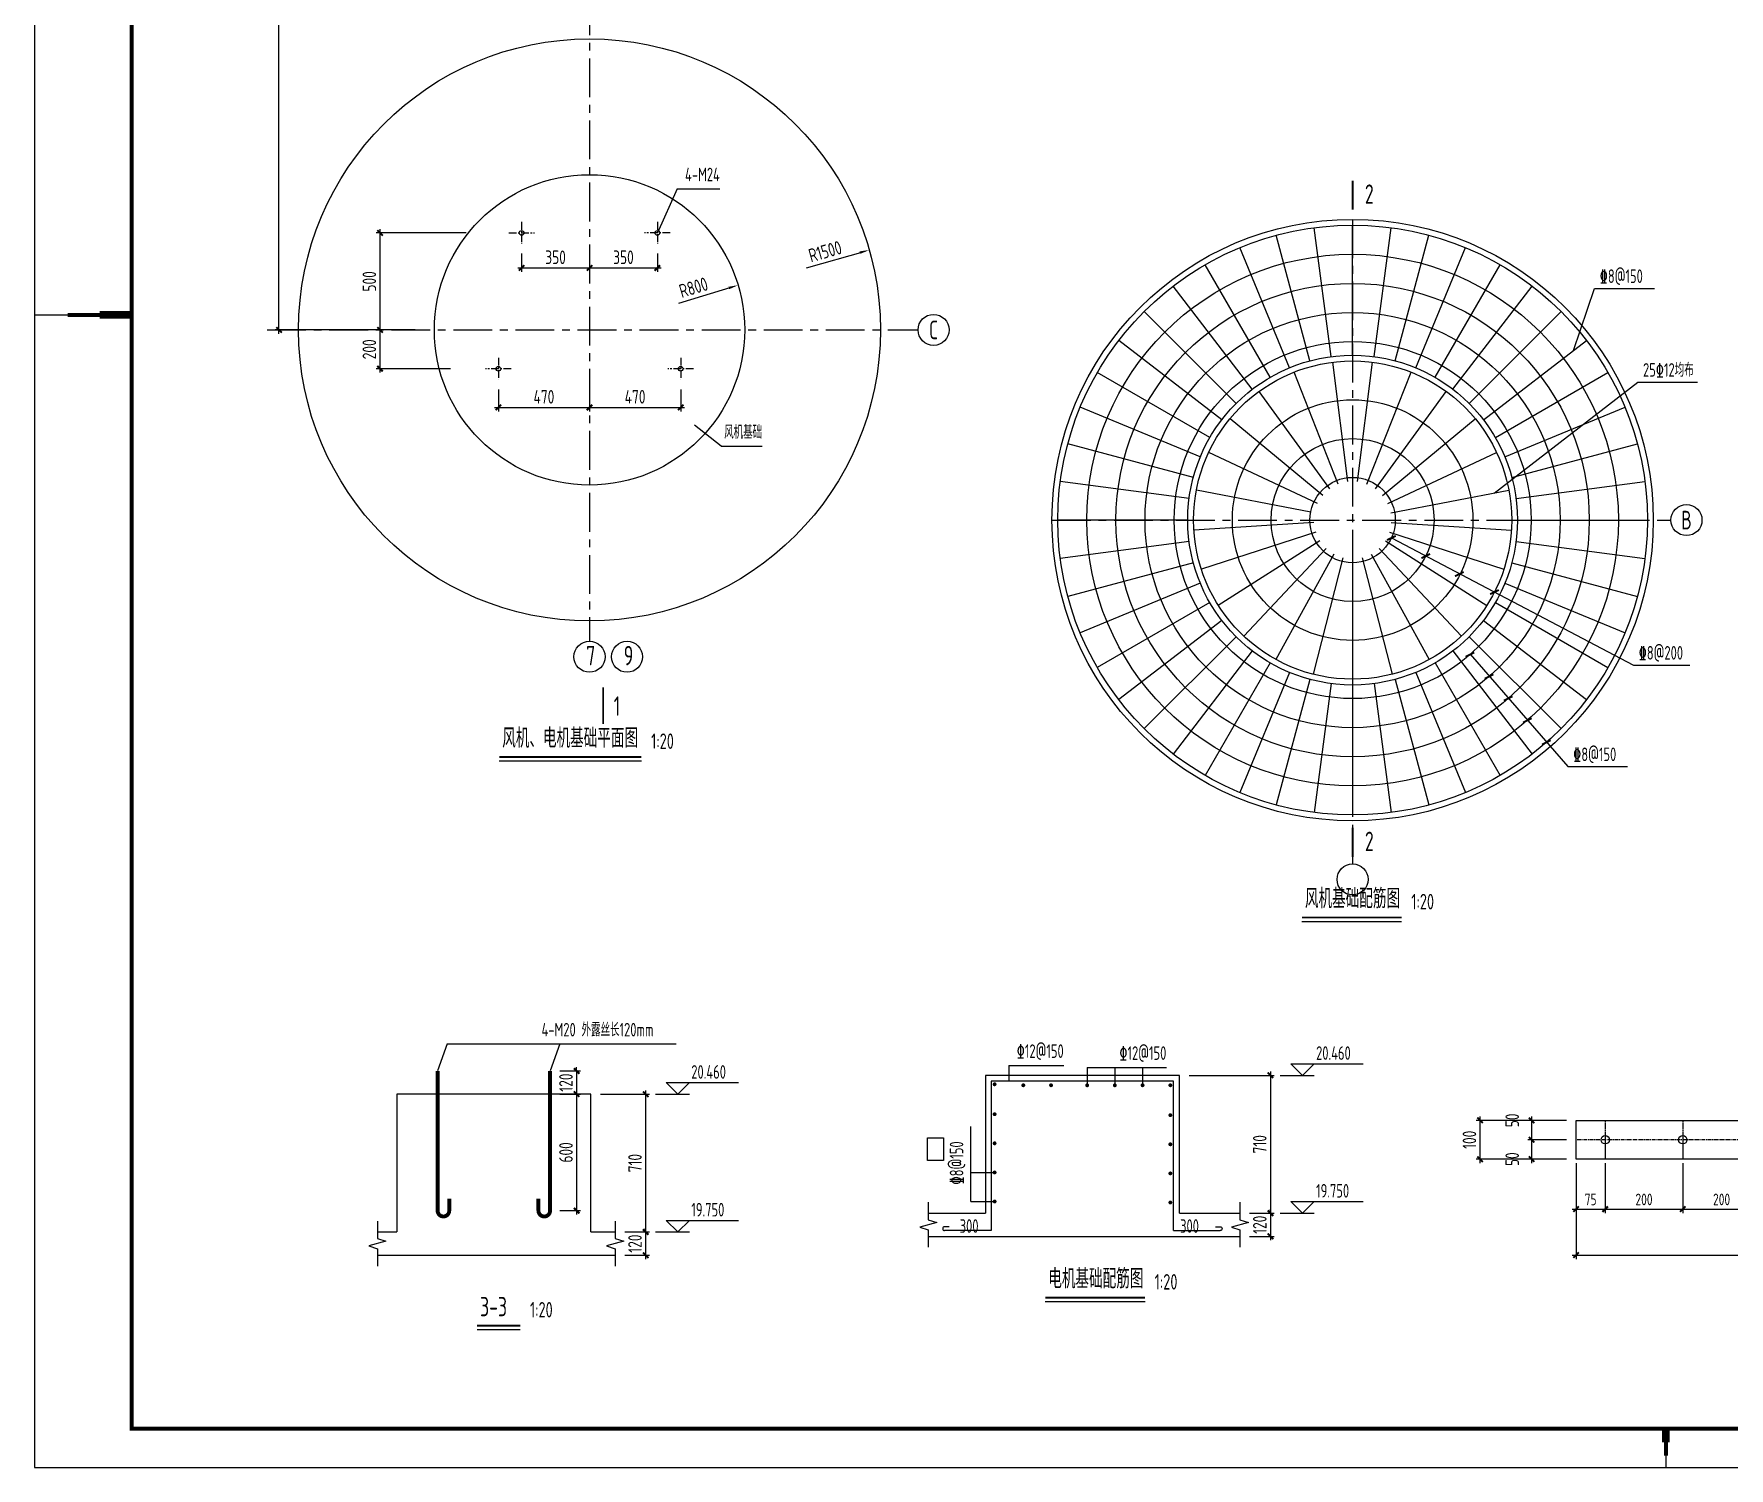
# Model space of a CAD drawing. Extents: x 665703 to 1047784, y -160603 to 92239.
# Drawn here: x 665705 to 709401, y -160603 to -123643 of the extents above; entities that cross this region are included whole.
import ezdxf
from ezdxf.enums import TextEntityAlignment as Align

# ---------------------------------------------------------------- set-up
doc = ezdxf.new("R2010")
doc.units = 0
doc.header["$LTSCALE"] = 800
doc.linetypes.add('CENTER', pattern=[2, 1.25, -0.25, 0.25, -0.25])
doc.layers.get('0').update_dxf_attribs({"linetype": 'CONTINUOUS'})
doc.layers.get('Defpoints').update_dxf_attribs({"linetype": 'CONTINUOUS'})
for name, color, linetype in [('ADIM', 2, 'CONTINUOUS'), ('AXIS', 4, 'CENTER'), ('COLU', 3, 'CONTINUOUS'), ('DIM', 2, 'CONTINUOUS'), ('REIN', 1, 'CONTINUOUS'), ('TEXT', 7, 'CONTINUOUS'), ('THICK', 6, 'CONTINUOUS'), ('THIN', 7, 'CONTINUOUS'), ('TK', 7, 'CONTINUOUS')]:
    doc.layers.add(name, color=color, linetype=linetype)
doc.styles.add('TSSD_Axis', font='tssdeng.shx', dxfattribs={"width": 0.7, "bigfont": 'tssdchn.shx'})
doc.styles.add('TSSD_Dimension', font='Tssdeng.shx', dxfattribs={"width": 0.75, "bigfont": 'hztxt.shx'})
doc.styles.add('TSSD_Label', font='Tssdeng.shx', dxfattribs={"width": 0.7, "bigfont": 'hztxt.shx'})
doc.styles.add('TSSD_Norm', font='Tssdeng.shx', dxfattribs={"bigfont": 'hztxt.shx'})
doc.styles.add('TSSD_Rein', font='Tssdeng.shx', dxfattribs={"width": 0.7, "bigfont": 'hztxt.shx'})
doc.dimstyles.new('TSSD_10_100', dxfattribs={"dimtxt": 300, "dimasz": 100, "dimexe": 100, "dimexo": 100, "dimgap": 100, "dimtad": 1, "dimdec": 0, "dimlfac": 0.1, "dimzin": 0, "dimdsep": 46, "dimtxsty": 'TSSD_Dimension', "dimblk": 'ARCHTICK', "dimcen": 0, "dimdle": 100, "dimclrt": 7, "dimadec": 0, "dimazin": 0, "dimtfac": 1, "dimtdec": 0, "dimtix": 1, "dimtmove": 2, "dimatfit": 3, "dimldrblk": 'ARCHTICK', "dimfxl": 0, "dimtolj": 1, "dimtzin": 0, "dimarcsym": 0})
doc.dimstyles.new('TSSD_20_100', dxfattribs={"dimtxt": 350, "dimasz": 100, "dimexe": 100, "dimexo": 250, "dimgap": 100, "dimtad": 1, "dimdec": 0, "dimlfac": 0.2, "dimzin": 0, "dimdsep": 46, "dimtxsty": 'TSSD_Dimension', "dimblk": 'ARCHTICK', "dimcen": 0, "dimdle": 100, "dimclrt": 7, "dimadec": 0, "dimazin": 0, "dimtfac": 1, "dimtdec": 0, "dimtix": 1, "dimtmove": 2, "dimatfit": 3, "dimldrblk": 'ARCHTICK', "dimfxl": 0, "dimtolj": 1, "dimtzin": 0, "dimarcsym": 0})

# ---------------------------------------------------------------- blocks, each defined once
blk = doc.blocks.new('_ArchTick')
at = {"color": 0, "const_width": 0.5}
blk.add_lwpolyline([(-0.71, -0.71), (0.71, 0.71)], dxfattribs=at)
blk = doc.blocks.new('*D501')
at = {"layer": 'Defpoints', "color": 0, "transparency": 16777216}
for p in [(674627, -128771), (677095, -128771), (675781, -131271)]:
    blk.add_point(p, dxfattribs=at)
at = {"layer": 'DIM', "color": 0, "lineweight": -2, "transparency": 16777216}
for p, q in [((676845, -128771), (674527, -128771)), ((674627, -131371), (674627, -128671)), ((675531, -131271), (674527, -131271))]:
    blk.add_line(p, q, dxfattribs=at)
at = {"layer": 'DIM', "color": 0, "lineweight": -2, "transparency": 16777216, "xscale": 100, "yscale": 100, "zscale": 100}
for p, rotation in [((674627, -128771), 90), ((674627, -131271), 270)]:
    blk.add_blockref('_ArchTick', p, dxfattribs=dict(at, rotation=rotation))
at = {"layer": 'DIM', "color": 7, "transparency": 16777216, "insert": (674352, -130021), "char_height": 350, "attachment_point": 5, "rotation": 90, "style": 'TSSD_Dimension'}
blk.add_mtext('\\A1;500', dxfattribs=at)
blk = doc.blocks.new('ts_axno')
at = {"color": 0, "linetype": 'ByBlock', "lineweight": -2}
blk.add_circle((0, 0), 0.5, dxfattribs=at)
at = {"color": 0, "linetype": 'ByBlock', "lineweight": -2, "style": 'TSSD_Axis', "width": 0.7}
blk.add_attdef('A', text='', height=0.6, dxfattribs=at).set_placement((0, 0), align=Align.MIDDLE_CENTER)
blk = doc.blocks.new('*D479')
at = {"layer": 'Defpoints', "color": 0, "transparency": 16777216}
for p in [(674627, -131271), (675781, -131271), (676695, -132271)]:
    blk.add_point(p, dxfattribs=at)
at = {"layer": 'DIM', "color": 0, "lineweight": -2, "transparency": 16777216}
for p, q in [((675531, -131271), (674527, -131271)), ((674627, -132371), (674627, -131171)), ((676445, -132271), (674527, -132271))]:
    blk.add_line(p, q, dxfattribs=at)
at = {"layer": 'DIM', "color": 0, "lineweight": -2, "transparency": 16777216, "xscale": 100, "yscale": 100, "zscale": 100}
for p, rotation in [((674627, -131271), 90), ((674627, -132271), 270)]:
    blk.add_blockref('_ArchTick', p, dxfattribs=dict(at, rotation=rotation))
at = {"layer": 'DIM', "color": 7, "transparency": 16777216, "insert": (674352, -131771), "char_height": 350, "attachment_point": 5, "rotation": 90, "style": 'TSSD_Dimension'}
blk.add_mtext('\\A1;200', dxfattribs=at)
blk = doc.blocks.new('*D480')
at = {"layer": 'Defpoints', "color": 0, "transparency": 16777216}
for p in [(695231, -150482), (696793, -154032), (697579, -154032)]:
    blk.add_point(p, dxfattribs=at)
at = {"layer": 'DIM', "color": 0, "lineweight": -2, "transparency": 16777216}
for p, q in [((695481, -150482), (697679, -150482)), ((697579, -150382), (697579, -154132)), ((697043, -154032), (697679, -154032))]:
    blk.add_line(p, q, dxfattribs=at)
at = {"layer": 'DIM', "color": 0, "lineweight": -2, "transparency": 16777216, "xscale": 100, "yscale": 100, "zscale": 100}
for p, rotation in [((697579, -150482), 90), ((697579, -154032), 270)]:
    blk.add_blockref('_ArchTick', p, dxfattribs=dict(at, rotation=rotation))
at = {"layer": 'DIM', "color": 7, "transparency": 16777216, "insert": (697304, -152257), "char_height": 350, "attachment_point": 5, "rotation": 90, "style": 'TSSD_Dimension'}
blk.add_mtext('\\A1;710', dxfattribs=at)
blk = doc.blocks.new('*D481')
at = {"layer": 'Defpoints', "color": 0, "transparency": 16777216}
for p in [(696793, -154032), (696793, -154632), (697579, -154632)]:
    blk.add_point(p, dxfattribs=at)
at = {"layer": 'DIM', "color": 0, "lineweight": -2, "transparency": 16777216}
for p, q in [((697043, -154032), (697679, -154032)), ((697579, -154032), (697579, -153932)), ((697579, -154032), (697579, -154632)), ((697043, -154632), (697679, -154632)), ((697579, -154632), (697579, -154732))]:
    blk.add_line(p, q, dxfattribs=at)
at = {"layer": 'DIM', "color": 0, "lineweight": -2, "transparency": 16777216, "xscale": 100, "yscale": 100, "zscale": 100}
for p, rotation in [((697579, -154032), 270), ((697579, -154632), 90)]:
    blk.add_blockref('_ArchTick', p, dxfattribs=dict(at, rotation=rotation))
at = {"layer": 'DIM', "color": 7, "transparency": 16777216, "insert": (697304, -154332), "char_height": 350, "attachment_point": 5, "rotation": 90, "style": 'TSSD_Dimension'}
blk.add_mtext('\\A1;120', dxfattribs=at)
blk = doc.blocks.new('*D482')
at = {"layer": 'Defpoints', "color": 0, "transparency": 16777216}
for p in [(672022, -109873), (675922, -109873), (675781, -131271)]:
    blk.add_point(p, dxfattribs=at)
at = {"layer": 'DIM', "color": 0, "lineweight": -2, "transparency": 16777216}
for p, q in [((675672, -109873), (671922, -109873)), ((672022, -131371), (672022, -109773)), ((675531, -131271), (671922, -131271))]:
    blk.add_line(p, q, dxfattribs=at)
at = {"layer": 'DIM', "color": 0, "lineweight": -2, "transparency": 16777216, "xscale": 100, "yscale": 100, "zscale": 100}
for p, rotation in [((672022, -109873), 90), ((672022, -131271), 270)]:
    blk.add_blockref('_ArchTick', p, dxfattribs=dict(at, rotation=rotation))
at = {"layer": 'DIM', "color": 7, "transparency": 16777216, "insert": (671747, -120572), "char_height": 350, "attachment_point": 5, "rotation": 90, "style": 'TSSD_Dimension'}
blk.add_mtext('\\A1;4790', dxfattribs=at)
blk = doc.blocks.new('*D483')
at = {"layer": 'Defpoints', "color": 0, "transparency": 16777216}
for p in [(680027, -129053), (681777, -129053), (681777, -129674)]:
    blk.add_point(p, dxfattribs=at)
at = {"layer": 'DIM', "color": 0, "lineweight": -2, "transparency": 16777216}
for p, q in [((680027, -129303), (680027, -129774)), ((681777, -129303), (681777, -129774)), ((679927, -129674), (681877, -129674))]:
    blk.add_line(p, q, dxfattribs=at)
at = {"layer": 'DIM', "color": 0, "lineweight": -2, "transparency": 16777216, "xscale": 100, "yscale": 100, "zscale": 100, "rotation": 180}
blk.add_blockref('_ArchTick', (680027, -129674), dxfattribs=at)
at = {"layer": 'DIM', "color": 0, "lineweight": -2, "transparency": 16777216, "xscale": 100, "yscale": 100, "zscale": 100}
blk.add_blockref('_ArchTick', (681777, -129674), dxfattribs=at)
at = {"layer": 'DIM', "color": 7, "transparency": 16777216, "insert": (680902, -129399), "char_height": 350, "attachment_point": 5, "style": 'TSSD_Dimension'}
blk.add_mtext('\\A1;350', dxfattribs=at)
blk = doc.blocks.new('*D484')
at = {"layer": 'Defpoints', "color": 0, "transparency": 16777216}
for p in [(680027, -129053), (681777, -129053), (681777, -129674)]:
    blk.add_point(p, dxfattribs=at)
at = {"layer": 'DIM', "color": 0, "lineweight": -2, "transparency": 16777216}
for p, q in [((680027, -129303), (680027, -129774)), ((681777, -129303), (681777, -129774)), ((679927, -129674), (681877, -129674))]:
    blk.add_line(p, q, dxfattribs=at)
at = {"layer": 'DIM', "color": 0, "lineweight": -2, "transparency": 16777216, "xscale": 100, "yscale": 100, "zscale": 100, "rotation": 180}
blk.add_blockref('_ArchTick', (680027, -129674), dxfattribs=at)
at = {"layer": 'DIM', "color": 0, "lineweight": -2, "transparency": 16777216, "xscale": 100, "yscale": 100, "zscale": 100}
blk.add_blockref('_ArchTick', (681777, -129674), dxfattribs=at)
at = {"layer": 'DIM', "color": 7, "transparency": 16777216, "insert": (680902, -129399), "char_height": 350, "attachment_point": 5, "style": 'TSSD_Dimension'}
blk.add_mtext('\\A1;350', dxfattribs=at)
blk = doc.blocks.new('*D485')
at = {"layer": 'Defpoints', "color": 0, "transparency": 16777216}
for p in [(678277, -129053), (680027, -129053), (680027, -129674)]:
    blk.add_point(p, dxfattribs=at)
at = {"layer": 'DIM', "color": 0, "lineweight": -2, "transparency": 16777216}
for p, q in [((678277, -129303), (678277, -129774)), ((680027, -129303), (680027, -129774)), ((678177, -129674), (680127, -129674))]:
    blk.add_line(p, q, dxfattribs=at)
at = {"layer": 'DIM', "color": 0, "lineweight": -2, "transparency": 16777216, "xscale": 100, "yscale": 100, "zscale": 100, "rotation": 180}
blk.add_blockref('_ArchTick', (678277, -129674), dxfattribs=at)
at = {"layer": 'DIM', "color": 0, "lineweight": -2, "transparency": 16777216, "xscale": 100, "yscale": 100, "zscale": 100}
blk.add_blockref('_ArchTick', (680027, -129674), dxfattribs=at)
at = {"layer": 'DIM', "color": 7, "transparency": 16777216, "insert": (679152, -129399), "char_height": 350, "attachment_point": 5, "style": 'TSSD_Dimension'}
blk.add_mtext('\\A1;350', dxfattribs=at)
blk = doc.blocks.new('*D486')
at = {"layer": 'Defpoints', "color": 0, "transparency": 16777216}
for p in [(678277, -129053), (680027, -129053), (680027, -129674)]:
    blk.add_point(p, dxfattribs=at)
at = {"layer": 'DIM', "color": 0, "lineweight": -2, "transparency": 16777216}
for p, q in [((678277, -129303), (678277, -129774)), ((680027, -129303), (680027, -129774)), ((678177, -129674), (680127, -129674))]:
    blk.add_line(p, q, dxfattribs=at)
at = {"layer": 'DIM', "color": 0, "lineweight": -2, "transparency": 16777216, "xscale": 100, "yscale": 100, "zscale": 100, "rotation": 180}
blk.add_blockref('_ArchTick', (678277, -129674), dxfattribs=at)
at = {"layer": 'DIM', "color": 0, "lineweight": -2, "transparency": 16777216, "xscale": 100, "yscale": 100, "zscale": 100}
blk.add_blockref('_ArchTick', (680027, -129674), dxfattribs=at)
at = {"layer": 'DIM', "color": 7, "transparency": 16777216, "insert": (679152, -129399), "char_height": 350, "attachment_point": 5, "style": 'TSSD_Dimension'}
blk.add_mtext('\\A1;350', dxfattribs=at)
blk = doc.blocks.new('*D487')
at = {"layer": 'Defpoints', "color": 0, "transparency": 16777216}
for p in [(677677, -132553), (680027, -132521), (680027, -133270)]:
    blk.add_point(p, dxfattribs=at)
at = {"layer": 'DIM', "color": 0, "lineweight": -2, "transparency": 16777216}
for p, q in [((677677, -132803), (677677, -133370)), ((680027, -132771), (680027, -133370)), ((677577, -133270), (680127, -133270))]:
    blk.add_line(p, q, dxfattribs=at)
at = {"layer": 'DIM', "color": 0, "lineweight": -2, "transparency": 16777216, "xscale": 100, "yscale": 100, "zscale": 100, "rotation": 180}
blk.add_blockref('_ArchTick', (677677, -133270), dxfattribs=at)
at = {"layer": 'DIM', "color": 0, "lineweight": -2, "transparency": 16777216, "xscale": 100, "yscale": 100, "zscale": 100}
blk.add_blockref('_ArchTick', (680027, -133270), dxfattribs=at)
at = {"layer": 'DIM', "color": 7, "transparency": 16777216, "insert": (678852, -132995), "char_height": 350, "attachment_point": 5, "style": 'TSSD_Dimension'}
blk.add_mtext('\\A1;470', dxfattribs=at)
blk = doc.blocks.new('*D488')
at = {"layer": 'Defpoints', "color": 0, "transparency": 16777216}
for p in [(680027, -132521), (682377, -132553), (682377, -133270)]:
    blk.add_point(p, dxfattribs=at)
at = {"layer": 'DIM', "color": 0, "lineweight": -2, "transparency": 16777216}
for p, q in [((680027, -132771), (680027, -133370)), ((682377, -132803), (682377, -133370)), ((679927, -133270), (682477, -133270))]:
    blk.add_line(p, q, dxfattribs=at)
at = {"layer": 'DIM', "color": 0, "lineweight": -2, "transparency": 16777216, "xscale": 100, "yscale": 100, "zscale": 100, "rotation": 180}
blk.add_blockref('_ArchTick', (680027, -133270), dxfattribs=at)
at = {"layer": 'DIM', "color": 0, "lineweight": -2, "transparency": 16777216, "xscale": 100, "yscale": 100, "zscale": 100}
blk.add_blockref('_ArchTick', (682377, -133270), dxfattribs=at)
at = {"layer": 'DIM', "color": 7, "transparency": 16777216, "insert": (681202, -132995), "char_height": 350, "attachment_point": 5, "style": 'TSSD_Dimension'}
blk.add_mtext('\\A1;470', dxfattribs=at)
blk = doc.blocks.new('*D494')
at = {"layer": 'Defpoints', "color": 0, "transparency": 16777216}
for p in [(680688, -154518), (680688, -155118), (681474, -155118)]:
    blk.add_point(p, dxfattribs=at)
at = {"layer": 'DIM', "color": 0, "lineweight": -2, "transparency": 16777216}
for p, q in [((680938, -154518), (681574, -154518)), ((681474, -154518), (681474, -154418)), ((681474, -154518), (681474, -155118)), ((680938, -155118), (681574, -155118)), ((681474, -155118), (681474, -155218))]:
    blk.add_line(p, q, dxfattribs=at)
at = {"layer": 'DIM', "color": 0, "lineweight": -2, "transparency": 16777216, "xscale": 100, "yscale": 100, "zscale": 100}
for p, rotation in [((681474, -154518), 270), ((681474, -155118), 90)]:
    blk.add_blockref('_ArchTick', p, dxfattribs=dict(at, rotation=rotation))
at = {"layer": 'DIM', "color": 7, "transparency": 16777216, "insert": (681199, -154818), "char_height": 350, "attachment_point": 5, "rotation": 90, "style": 'TSSD_Dimension'}
blk.add_mtext('\\A1;120', dxfattribs=at)
blk = doc.blocks.new('*D495')
at = {"layer": 'Defpoints', "color": 0, "transparency": 16777216}
for p in [(680061, -150968), (680688, -154518), (681474, -154518)]:
    blk.add_point(p, dxfattribs=at)
at = {"layer": 'DIM', "color": 0, "lineweight": -2, "transparency": 16777216}
for p, q in [((680311, -150968), (681574, -150968)), ((681474, -150868), (681474, -154618)), ((680938, -154518), (681574, -154518))]:
    blk.add_line(p, q, dxfattribs=at)
at = {"layer": 'DIM', "color": 0, "lineweight": -2, "transparency": 16777216, "xscale": 100, "yscale": 100, "zscale": 100}
for p, rotation in [((681474, -150968), 90), ((681474, -154518), 270)]:
    blk.add_blockref('_ArchTick', p, dxfattribs=dict(at, rotation=rotation))
at = {"layer": 'DIM', "color": 7, "transparency": 16777216, "insert": (681199, -152743), "char_height": 350, "attachment_point": 5, "rotation": 90, "style": 'TSSD_Dimension'}
blk.add_mtext('\\A1;710', dxfattribs=at)
blk = doc.blocks.new('*D510')
at = {"layer": 'Defpoints', "color": 0, "transparency": 16777216}
for p in [(679011, -150368), (679011, -150968), (679694, -150968)]:
    blk.add_point(p, dxfattribs=at)
at = {"layer": 'DIM', "color": 0, "lineweight": -2, "transparency": 16777216}
for p, q in [((679694, -150368), (679694, -150268)), ((679261, -150368), (679794, -150368)), ((679694, -150368), (679694, -150968)), ((679261, -150968), (679794, -150968)), ((679694, -150968), (679694, -151068))]:
    blk.add_line(p, q, dxfattribs=at)
at = {"layer": 'DIM', "color": 0, "lineweight": -2, "transparency": 16777216, "xscale": 100, "yscale": 100, "zscale": 100}
for p, rotation in [((679694, -150368), 270), ((679694, -150968), 90)]:
    blk.add_blockref('_ArchTick', p, dxfattribs=dict(at, rotation=rotation))
at = {"layer": 'DIM', "color": 7, "transparency": 16777216, "insert": (679419, -150668), "char_height": 350, "attachment_point": 5, "rotation": 90, "style": 'TSSD_Dimension'}
blk.add_mtext('\\A1;120', dxfattribs=at)
blk = doc.blocks.new('*D511')
at = {"layer": 'Defpoints', "color": 0, "transparency": 16777216}
for p in [(679011, -150968), (679011, -153968), (679694, -153968)]:
    blk.add_point(p, dxfattribs=at)
at = {"layer": 'DIM', "color": 0, "lineweight": -2, "transparency": 16777216}
for p, q in [((679261, -150968), (679794, -150968)), ((679694, -150868), (679694, -154068)), ((679261, -153968), (679794, -153968))]:
    blk.add_line(p, q, dxfattribs=at)
at = {"layer": 'DIM', "color": 0, "lineweight": -2, "transparency": 16777216, "xscale": 100, "yscale": 100, "zscale": 100}
for p, rotation in [((679694, -150968), 90), ((679694, -153968), 270)]:
    blk.add_blockref('_ArchTick', p, dxfattribs=dict(at, rotation=rotation))
at = {"layer": 'DIM', "color": 7, "transparency": 16777216, "insert": (679419, -152468), "char_height": 350, "attachment_point": 5, "rotation": 90, "style": 'TSSD_Dimension'}
blk.add_mtext('\\A1;600', dxfattribs=at)
blk = doc.blocks.new('*D954')
at = {"layer": 'Defpoints', "color": 0, "transparency": 16777216}
for p in [(708208, -152642), (710208, -152642), (710208, -153930)]:
    blk.add_point(p, dxfattribs=at)
at = {"layer": 'DIM', "color": 0, "lineweight": -2, "transparency": 16777216}
for p, q in [((708208, -152742), (708208, -154030)), ((710208, -152742), (710208, -154030)), ((708108, -153930), (710308, -153930))]:
    blk.add_line(p, q, dxfattribs=at)
at = {"layer": 'DIM', "color": 0, "lineweight": -2, "transparency": 16777216, "xscale": 100, "yscale": 100, "zscale": 100, "rotation": 180}
blk.add_blockref('_ArchTick', (708208, -153930), dxfattribs=at)
at = {"layer": 'DIM', "color": 0, "lineweight": -2, "transparency": 16777216, "xscale": 100, "yscale": 100, "zscale": 100}
blk.add_blockref('_ArchTick', (710208, -153930), dxfattribs=at)
at = {"layer": 'DIM', "color": 7, "transparency": 16777216, "insert": (709208, -153680), "char_height": 300, "attachment_point": 5, "style": 'TSSD_Dimension'}
blk.add_mtext('\\A1;200', dxfattribs=at)
blk = doc.blocks.new('*D955')
at = {"layer": 'Defpoints', "color": 0, "transparency": 16777216}
for p in [(705458, -151642), (704311, -152142), (705458, -152142)]:
    blk.add_point(p, dxfattribs=at)
at = {"layer": 'DIM', "color": 0, "lineweight": -2, "transparency": 16777216}
for p, q in [((704311, -151542), (704311, -152242)), ((705208, -151642), (704211, -151642)), ((705208, -152142), (704211, -152142))]:
    blk.add_line(p, q, dxfattribs=at)
at = {"layer": 'DIM', "color": 0, "lineweight": -2, "transparency": 16777216, "xscale": 100, "yscale": 100, "zscale": 100}
for p, rotation in [((704311, -151642), 90), ((704311, -152142), 270)]:
    blk.add_blockref('_ArchTick', p, dxfattribs=dict(at, rotation=rotation))
at = {"layer": 'DIM', "color": 7, "transparency": 16777216, "insert": (703811, -151642), "char_height": 350, "attachment_point": 5, "rotation": 90, "style": 'TSSD_Dimension'}
blk.add_mtext('\\A1;50', dxfattribs=at)
blk = doc.blocks.new('*D956')
at = {"layer": 'Defpoints', "color": 0, "transparency": 16777216}
for p in [(705458, -152142), (704311, -152642), (705458, -152642)]:
    blk.add_point(p, dxfattribs=at)
at = {"layer": 'DIM', "color": 0, "lineweight": -2, "transparency": 16777216}
for p, q in [((704311, -152042), (704311, -152742)), ((705208, -152142), (704211, -152142)), ((705208, -152642), (704211, -152642))]:
    blk.add_line(p, q, dxfattribs=at)
at = {"layer": 'DIM', "color": 0, "lineweight": -2, "transparency": 16777216, "xscale": 100, "yscale": 100, "zscale": 100}
for p, rotation in [((704311, -152142), 90), ((704311, -152642), 270)]:
    blk.add_blockref('_ArchTick', p, dxfattribs=dict(at, rotation=rotation))
at = {"layer": 'DIM', "color": 7, "transparency": 16777216, "insert": (703811, -152642), "char_height": 350, "attachment_point": 5, "rotation": 90, "style": 'TSSD_Dimension'}
blk.add_mtext('\\A1;50', dxfattribs=at)
blk = doc.blocks.new('*D957')
at = {"layer": 'Defpoints', "color": 0, "transparency": 16777216}
for p in [(705458, -152642), (706208, -152642), (706208, -153930)]:
    blk.add_point(p, dxfattribs=at)
at = {"layer": 'DIM', "color": 0, "lineweight": -2, "transparency": 16777216}
for p, q in [((705458, -152742), (705458, -154030)), ((706208, -152742), (706208, -154030)), ((705358, -153930), (706308, -153930))]:
    blk.add_line(p, q, dxfattribs=at)
at = {"layer": 'DIM', "color": 0, "lineweight": -2, "transparency": 16777216, "xscale": 100, "yscale": 100, "zscale": 100, "rotation": 180}
blk.add_blockref('_ArchTick', (705458, -153930), dxfattribs=at)
at = {"layer": 'DIM', "color": 0, "lineweight": -2, "transparency": 16777216, "xscale": 100, "yscale": 100, "zscale": 100}
blk.add_blockref('_ArchTick', (706208, -153930), dxfattribs=at)
at = {"layer": 'DIM', "color": 7, "transparency": 16777216, "insert": (705833, -153680), "char_height": 300, "attachment_point": 5, "style": 'TSSD_Dimension'}
blk.add_mtext('\\A1;75', dxfattribs=at)
blk = doc.blocks.new('*D958')
at = {"layer": 'Defpoints', "color": 0, "transparency": 16777216}
for p in [(706208, -152642), (708208, -152642), (708208, -153930)]:
    blk.add_point(p, dxfattribs=at)
at = {"layer": 'DIM', "color": 0, "lineweight": -2, "transparency": 16777216}
for p, q in [((706208, -152742), (706208, -154030)), ((708208, -152742), (708208, -154030)), ((706108, -153930), (708308, -153930))]:
    blk.add_line(p, q, dxfattribs=at)
at = {"layer": 'DIM', "color": 0, "lineweight": -2, "transparency": 16777216, "xscale": 100, "yscale": 100, "zscale": 100, "rotation": 180}
blk.add_blockref('_ArchTick', (706208, -153930), dxfattribs=at)
at = {"layer": 'DIM', "color": 0, "lineweight": -2, "transparency": 16777216, "xscale": 100, "yscale": 100, "zscale": 100}
blk.add_blockref('_ArchTick', (708208, -153930), dxfattribs=at)
at = {"layer": 'DIM', "color": 7, "transparency": 16777216, "insert": (707208, -153680), "char_height": 300, "attachment_point": 5, "style": 'TSSD_Dimension'}
blk.add_mtext('\\A1;200', dxfattribs=at)
blk = doc.blocks.new('*D959')
at = {"layer": 'Defpoints', "color": 0, "transparency": 16777216}
for p in [(702983, -151642), (705458, -151642), (705458, -152642)]:
    blk.add_point(p, dxfattribs=at)
at = {"layer": 'DIM', "color": 0, "lineweight": -2, "transparency": 16777216}
for p, q in [((702983, -152742), (702983, -151542)), ((705208, -151642), (702883, -151642)), ((705208, -152642), (702883, -152642))]:
    blk.add_line(p, q, dxfattribs=at)
at = {"layer": 'DIM', "color": 0, "lineweight": -2, "transparency": 16777216, "xscale": 100, "yscale": 100, "zscale": 100}
for p, rotation in [((702983, -151642), 90), ((702983, -152642), 270)]:
    blk.add_blockref('_ArchTick', p, dxfattribs=dict(at, rotation=rotation))
at = {"layer": 'DIM', "color": 7, "transparency": 16777216, "insert": (702708, -152142), "char_height": 350, "attachment_point": 5, "rotation": 90, "style": 'TSSD_Dimension'}
blk.add_mtext('\\A1;100', dxfattribs=at)
blk = doc.blocks.new('*D960')
at = {"layer": 'Defpoints', "color": 0, "transparency": 16777216}
for p in [(705458, -152642), (719347, -152642), (719347, -155116)]:
    blk.add_point(p, dxfattribs=at)
at = {"layer": 'DIM', "color": 0, "lineweight": -2, "transparency": 16777216}
for p, q in [((705458, -152892), (705458, -155216)), ((719347, -152892), (719347, -155216)), ((705358, -155116), (719447, -155116))]:
    blk.add_line(p, q, dxfattribs=at)
at = {"layer": 'DIM', "color": 0, "lineweight": -2, "transparency": 16777216, "xscale": 100, "yscale": 100, "zscale": 100, "rotation": 180}
blk.add_blockref('_ArchTick', (705458, -155116), dxfattribs=at)
at = {"layer": 'DIM', "color": 0, "lineweight": -2, "transparency": 16777216, "xscale": 100, "yscale": 100, "zscale": 100}
blk.add_blockref('_ArchTick', (719347, -155116), dxfattribs=at)
at = {"layer": 'DIM', "color": 7, "transparency": 16777216, "insert": (712402, -154841), "char_height": 350, "attachment_point": 5, "style": 'TSSD_Dimension'}
blk.add_mtext('\\A1;6150', dxfattribs=at)
blk = doc.blocks.new('_ClosedBlank')
at = {"color": 0}
blk.add_lwpolyline([(0, 0, 0, 0.658, 0), (-2.5, 0, 0.658, 0.658, 0)], format="xyseb", dxfattribs=at)
blk = doc.blocks.new('MI')
at = {"layer": 'TK'}
for points, const_width in [([(0, 29700), (2500, 29700)], 35), ([(2500, 29700), (850, 29700)], 100), ([(2500, 29700), (1675, 29700)], 200), ([(42050, 1000), (42050, 650)], 200), ([(42050, 1000), (42050, 300)], 100), ([(42050, 0), (42050, 1000)], 35)]:
    blk.add_lwpolyline(points, dxfattribs=dict(at, const_width=const_width))

msp = doc.modelspace()

# ---------------------------------------------------------------- linework, layer by layer
for p, q in [((702730.4, -139630.1), (705247.4, -142523.5)), ((705247.4, -142523.5), (706783.7, -142523.5))]:
    msp.add_line(p, q)
at = {"layer": 'ADIM'}
for p, q in [((688195.2, -131270.5), (688495.7, -131270.5)), ((707602.5, -136172.1), (707902.9, -136172.1)), ((699696.9, -144800), (699696.9, -145031.8))]:
    msp.add_line(p, q, dxfattribs=at)
for centre in [(680026.8, -139693.1), (680993.7, -139693.1), (699696.9, -145431.8)]:
    msp.add_circle(centre, 400, dxfattribs=at)
at = {"layer": 'AXIS'}
for p, q in [((680026.8, -106673), (680026.8, -139293.1)), ((680026.8, -106673), (680026.8, -139293.1)), ((699696.9, -128422.1), (699696.9, -144800)), ((671718.5, -131270.5), (688195.2, -131270.5)), ((691946.9, -136172.1), (707602.5, -136172.1))]:
    msp.add_line(p, q, dxfattribs=at)
at = {"layer": 'AXIS', "ltscale": 0.2}
for p, q in [((677945.1, -128770.5), (678608.5, -128770.5)), ((677945.1, -128770.5), (678608.5, -128770.5)), ((678276.8, -128487.9), (678276.8, -129053.1)), ((678276.8, -128487.9), (678276.8, -129053.1)), ((682108.5, -128770.5), (681445.1, -128770.5)), ((682108.5, -128770.5), (681445.1, -128770.5)), ((681776.8, -128487.9), (681776.8, -129053.1)), ((681776.8, -128487.9), (681776.8, -129053.1)), ((678008.5, -132270.5), (677345.1, -132270.5)), ((678008.5, -132270.5), (677345.1, -132270.5)), ((677676.8, -131987.9), (677676.8, -132553.1)), ((677676.8, -131987.9), (677676.8, -132553.1)), ((682708.5, -132270.5), (682045.1, -132270.5)), ((682708.5, -132270.5), (682045.1, -132270.5)), ((682376.8, -131987.9), (682376.8, -132553.1)), ((682376.8, -131987.9), (682376.8, -132553.1))]:
    msp.add_line(p, q, dxfattribs=at)
at = {"layer": 'AXIS', "ltscale": 0.05}
for p, q in [((706207.5, -151641.9), (706207.5, -152641.9)), ((708207.5, -151641.9), (708207.5, -152641.9))]:
    msp.add_line(p, q, dxfattribs=at)
at = {"layer": 'AXIS', "ltscale": 0.1}
msp.add_line((719346.9, -152141.9), (705457.5, -152141.9), dxfattribs=at)
at = {"layer": 'COLU'}
for p, q in [((695231, -150482.1), (690231, -150482.1)), ((690231, -150482.1), (690231, -154032.1)), ((695231, -154032.1), (695231, -150482.1)), ((675060.7, -150968.4), (675060.7, -154518.4)), ((680060.7, -150968.4), (675060.7, -150968.4)), ((680060.7, -154518.4), (680060.7, -150968.4)), ((688758.9, -154032.1), (690231, -154032.1)), ((695231, -154032.1), (696793, -154032.1)), ((674559.3, -154518.4), (675060.7, -154518.4)), ((680060.7, -154518.4), (680687.8, -154518.4)), ((688758.9, -154632.1), (696793, -154632.1)), ((674559.3, -155118.4), (680687.8, -155118.4))]:
    msp.add_line(p, q, dxfattribs=at)
msp.add_lwpolyline([(712153, -152641.9), (705457.5, -152641.9), (705457.5, -151641.9), (712153, -151641.9)], dxfattribs=at)
for centre, radius in [((680026.8, -131270.5), 7500), ((680026.8, -131270.5), 4000), ((699696.9, -136172.1), 7750), ((678276.8, -128770.5), 60), ((678276.8, -128770.5), 60), ((681776.8, -128770.5), 60), ((681776.8, -128770.5), 60), ((699696.9, -136172.1), 4250), ((677676.8, -132270.5), 60), ((677676.8, -132270.5), 60), ((682376.8, -132270.5), 60), ((682376.8, -132270.5), 60)]:
    msp.add_circle(centre, radius, dxfattribs=at)
at = {"layer": 'DIM'}
for p, q in [((685619.5, -129673.3), (687142.3, -129238.5)), ((682328.7, -130578.6), (683761.7, -130147.8))]:
    msp.add_line(p, q, dxfattribs=at)
at = {"layer": 'REIN'}
for p, q in [((698596.9, -132066.9), (697729.9, -128831)), ((699142.2, -131958.4), (698704.9, -128637.1)), ((699696.9, -131922.1), (699696.9, -128572.1)), ((700251.6, -131958.4), (700688.9, -128637.1)), ((700796.9, -132066.9), (701663.9, -128831)), ((698070.5, -132245.6), (696788.5, -129150.6)), ((701323.3, -132245.6), (702605.3, -129150.6)), ((697571.9, -132491.5), (695896.9, -129590.3)), ((701821.9, -132491.5), (703496.9, -129590.3)), ((697109.7, -132800.3), (695070.3, -130142.6)), ((702284.1, -132800.3), (704323.5, -130142.6)), ((696691.7, -133166.9), (694322.9, -130798.1)), ((702702.1, -133166.9), (705070.9, -130798.1)), ((696325.2, -133584.8), (693667.4, -131545.5)), ((703068.7, -133584.8), (705726.4, -131545.5)), ((696016.3, -134047.1), (693115.1, -132372.1)), ((699328.8, -135242.3), (698187.6, -132360)), ((699571.6, -135180), (699183, -132104.4)), ((699822.2, -135180), (700210.8, -132104.4)), ((700065, -135242.3), (701206.2, -132360)), ((703377.5, -134047.1), (706278.7, -132372.1)), ((695770.4, -134545.7), (692675.4, -133263.7)), ((699109.1, -135363.1), (697287, -132855.1)), ((700284.7, -135363.1), (702106.8, -132855.1)), ((703623.4, -134545.7), (706718.4, -133263.7)), ((698926.4, -135534.6), (696537.8, -133558.6)), ((700467.4, -135534.6), (702856, -133558.6)), ((695591.7, -135072.1), (692355.9, -134205)), ((698792.1, -135746.3), (695987.1, -134426.4)), ((700601.7, -135746.3), (703406.7, -134426.4)), ((703802.1, -135072.1), (707037.9, -134205)), ((695483.3, -135617.3), (692161.9, -135180.1)), ((698616.4, -135965.9), (695669.5, -135403.8)), ((700679.2, -135984.7), (703724.3, -135403.8)), ((703910.5, -135617.3), (707231.9, -135180.1)), ((695446.9, -136172.1), (692096.9, -136172.1)), ((698698.9, -136234.9), (695605, -136429.5)), ((700694.9, -136234.9), (703788.8, -136429.5)), ((703946.9, -136172.1), (707296.9, -136172.1)), ((695483.3, -136726.8), (692161.9, -137164.1)), ((698745.8, -136481.1), (695797.6, -137439)), ((698852.6, -136707.9), (696235.2, -138369)), ((700541.2, -136707.9), (703158.6, -138369)), ((700648, -136481.1), (703596.2, -137439)), ((703910.5, -136726.8), (707231.9, -137164.1)), ((699012.4, -136901), (696890.3, -139160.8)), ((699215.2, -137048.4), (697721.7, -139764.9)), ((699448.2, -137140.7), (698677.3, -140143.3)), ((699696.9, -137172.1), (699696.9, -140272.1)), ((699945.6, -137140.7), (700716.5, -140143.3)), ((700178.7, -137048.4), (701672.1, -139764.9)), ((700381.5, -136901), (702503.5, -139160.8)), ((695591.7, -137272), (692355.9, -138139.1)), ((703802.1, -137272), (707037.9, -138139.1)), ((695770.4, -137798.5), (692675.4, -139080.5)), ((703623.4, -137798.5), (706718.4, -139080.5)), ((696016.3, -138297.1), (693115.1, -139972.1)), ((703377.5, -138297.1), (706278.7, -139972.1)), ((696325.2, -138759.3), (693667.4, -140798.7)), ((703068.7, -138759.3), (705726.4, -140798.7)), ((696691.7, -139177.3), (694322.9, -141546.1)), ((702702.1, -139177.3), (705070.9, -141546.1)), ((697109.7, -139543.8), (695070.3, -142201.6)), ((702284.1, -139543.8), (704323.5, -142201.6)), ((697571.9, -139852.7), (695896.9, -142753.9)), ((698070.5, -140098.6), (696788.5, -143193.6)), ((701323.3, -140098.6), (702605.3, -143193.6)), ((701821.9, -139852.7), (703496.9, -142753.9)), ((698596.9, -140277.3), (697729.9, -143513.1)), ((699142.2, -140385.7), (698704.9, -143707)), ((699696.9, -140422.1), (699696.9, -143772.1)), ((700251.6, -140385.7), (700688.9, -143707)), ((700796.9, -140277.3), (701663.9, -143513.1)), ((695081, -150632.1), (690381, -150632.1)), ((690381, -150632.1), (690381, -154482.1)), ((695081, -154482.1), (695081, -150632.1)), ((690381, -154482.1), (689181, -154482.1)), ((695081, -154482.1), (696281, -154482.1))]:
    msp.add_line(p, q, dxfattribs=at)
at = {"layer": 'REIN', "const_width": 50}
for points in [[(690443.7, -150712.6, 1), (690493.7, -150712.6, 1)], [(691183.7, -150737.6, 1), (691233.7, -150737.6, 1)], [(691898.7, -150737.6, 1), (691948.7, -150737.6, 1)], [(692828.7, -150737.6, 1), (692878.7, -150737.6, 1)], [(693543.7, -150737.6, 1), (693593.7, -150737.6, 1)], [(694258.7, -150737.6, 1), (694308.7, -150737.6, 1)], [(694973.7, -150737.6, 1), (695023.7, -150737.6, 1)], [(690443.7, -151483.6, 1), (690493.7, -151483.6, 1)], [(694973.7, -151508.6, 1), (695023.7, -151508.6, 1)], [(690443.7, -152233.6, 1), (690493.7, -152233.6, 1)], [(694973.7, -152258.6, 1), (695023.7, -152258.6, 1)], [(690443.7, -152983.6, 1), (690493.7, -152983.6, 1)], [(694973.7, -153008.6, 1), (695023.7, -153008.6, 1)], [(690443.7, -153733.6, 1), (690493.7, -153733.6, 1)], [(694973.7, -153758.6, 1), (695023.7, -153758.6, 1)]]:
    msp.add_lwpolyline(points, format="xyb", close=True, dxfattribs=at)
at = {"layer": 'REIN'}
msp.add_lwpolyline([(688735.7, -152088.2), (689151.8, -152088.2), (689151.8, -152675.8), (688735.7, -152675.8)], close=True, dxfattribs=at)
for points in [[(689301, -154382.1), (689181, -154382.1, 1), (689181, -154482.1)], [(696161, -154382.1), (696281, -154382.1, -1), (696281, -154482.1)]]:
    msp.add_lwpolyline(points, format="xyb", dxfattribs=at)
for radius in [7600, 6850, 6100, 5350, 4600, 4100, 3100, 2100, 1100]:
    msp.add_circle((699696.9, -136172.1), radius, dxfattribs=at)
at = {"layer": 'THICK', "const_width": 50}
for points in [[(699695.3, -127421.6), (699695.3, -128171.2)], [(680379, -140484.9), (680379, -141425.3)], [(699695.3, -144102.3), (699695.3, -144851.8)]]:
    msp.add_lwpolyline(points, dxfattribs=at)
at = {"layer": 'THICK'}
for points in [[(677698.9, -142278.5, 50, 50, 0), (681365.5, -142278.5, 50, 50, 0)], [(698390.2, -146413.3, 50, 50, 0), (700960.3, -146413.3, 50, 50, 0)], [(691775.6, -156210.5, 50, 50, 0), (694345.7, -156210.5, 50, 50, 0)], [(677126.7, -156930.1, 50, 50, 0), (678241.9, -156930.1, 50, 50, 0)]]:
    msp.add_lwpolyline(points, format="xyseb", dxfattribs=at)
at = {"layer": 'THIN'}
for p, q in [((682288.5, -127633.5), (681776.8, -128770.5)), ((682288.5, -127633.5), (683387.5, -127633.5)), ((705394.5, -131800.1), (705932.2, -130201.9)), ((705932.2, -130201.9), (707475.1, -130201.9)), ((703348.3, -135475.5), (707048.1, -132617.8)), ((707048.1, -132617.8), (708591, -132617.8)), ((683417, -134271.2), (682729.9, -133726.6)), ((683417, -134271.2), (684476.6, -134271.2)), ((700695.4, -136633.7), (706936.5, -139907.7)), ((706936.5, -139907.7), (708390.5, -139907.7)), ((676360.4, -149671.9), (676110.7, -150368.4)), ((676360.4, -149671.9), (682260.7, -149671.9)), ((679260.4, -149671.9), (679010.7, -150368.4)), ((690836.1, -150224.7), (692250.3, -150224.7)), ((690836.1, -150224.7), (690836.1, -150632.1)), ((692853.7, -150275.4), (694895.8, -150275.4)), ((692853.7, -150275.4), (692853.7, -150712.6)), ((693568.7, -150275.4), (693568.7, -150712.6)), ((694283.7, -150275.4), (694283.7, -150712.6)), ((698405.7, -150482.1), (698105.7, -150182.1)), ((698105.7, -150182.1), (699972.3, -150182.1)), ((698405.7, -150482.1), (698705.7, -150182.1)), ((682300.5, -150968.4), (682000.5, -150668.4)), ((682000.5, -150668.4), (683867.1, -150668.4)), ((682300.5, -150968.4), (682600.5, -150668.4)), ((697828.9, -150482.1), (698705.7, -150482.1)), ((681723.7, -150968.4), (682600.5, -150968.4)), ((689855.3, -153733.6), (689855.3, -151801.3)), ((689855.3, -152983.6), (690443.7, -152983.6)), ((689855.3, -153733.6), (690443.7, -153733.6)), ((698405.7, -154032.1), (698105.7, -153732.1)), ((698105.7, -153732.1), (699972.3, -153732.1)), ((698405.7, -154032.1), (698705.7, -153732.1)), ((682000.5, -154218.4), (683867.1, -154218.4)), ((682300.5, -154518.4), (682000.5, -154218.4)), ((682300.5, -154518.4), (682600.5, -154218.4)), ((697828.9, -154032.1), (698705.7, -154032.1)), ((681723.7, -154518.4), (682600.5, -154518.4))]:
    msp.add_line(p, q, dxfattribs=at)
at = {"layer": 'THIN', "const_width": 50}
for points in [[(700807.5, -136578.3), (700583.3, -136689)], [(701693.6, -137043.2), (701469.4, -137153.8)], [(702557.2, -137508.9), (702333.1, -137619.6)], [(703465, -137972.4), (703240.8, -138083.1)], [(702833.4, -139582.7), (702609.3, -139693.4)], [(703325.7, -140148.6), (703101.5, -140259.2)], [(703818, -140714.4), (703593.8, -140825.1)], [(704310.2, -141280.3), (704086, -141391)], [(704802.5, -141846.1), (704578.3, -141956.8)]]:
    msp.add_lwpolyline(points, dxfattribs=at)
at = {"layer": 'THIN'}
for points in [[(677698.9, -142378.5), (681365.5, -142378.5)], [(698390.2, -146513.3), (700960.3, -146513.3)], [(688758.9, -153752.1), (688758.9, -154202.1), (688978.9, -154272.1), (688538.9, -154392.1), (688758.9, -154462.1), (688758.9, -154912.1)], [(696793, -153752.1), (696793, -154202.1), (697013, -154272.1), (696573, -154392.1), (696793, -154462.1), (696793, -154912.1)], [(674559.3, -154238.4), (674559.3, -154688.4), (674779.3, -154758.4), (674339.3, -154878.4), (674559.3, -154948.4), (674559.3, -155398.4)], [(680687.8, -154238.4), (680687.8, -154688.4), (680907.8, -154758.4), (680467.8, -154878.4), (680687.8, -154948.4), (680687.8, -155398.4)], [(691775.6, -156310.5), (694345.7, -156310.5)], [(677126.7, -157030.1), (678241.9, -157030.1)]]:
    msp.add_lwpolyline(points, dxfattribs=at)
at = {"layer": 'THIN', "const_width": 100}
for points in [[(676110.7, -150368.4), (676110.7, -153968.4, 1), (676411.2, -153968.4), (676411.2, -153656.9)], [(679010.7, -150368.4), (679010.7, -153968.4, -1), (678710.1, -153968.4), (678710.1, -153656.9)]]:
    msp.add_lwpolyline(points, format="xyb", dxfattribs=at)
at = {"layer": 'THIN'}
for centre in [(706207.5, -152141.9), (708207.5, -152141.9)]:
    msp.add_circle(centre, 107.6, dxfattribs=at)
at = {"layer": 'TK', "color": 2}
msp.add_lwpolyline([(749822.6, -101185.5), (665722.6, -101185.5), (665722.6, -160585.5), (749822.6, -160585.5)], close=True, dxfattribs=at)
at = {"layer": 'TK', "color": 2, "const_width": 100}
msp.add_lwpolyline([(668222.6, -102185.5), (748822.6, -102185.5), (748822.6, -159585.5), (668222.6, -159585.5)], close=True, dxfattribs=at)

# ---------------------------------------------------------------- block references
at = {"layer": 'ADIM'}
ref = msp.add_blockref('ts_axno', (688895.7, -131270.5), dxfattribs=dict(at, xscale=800, yscale=800, zscale=800))
ref.add_attrib('TSSD', 'C', dxfattribs={"layer": '0', "height": 480, "style": 'TSSD_Axis', "width": 0.7}).set_placement((688895.7, -131270.5), align=Align.MIDDLE)
ref = msp.add_blockref('ts_axno', (708302.9, -136172.1), dxfattribs=dict(at, xscale=800, yscale=800, zscale=800))
ref.add_attrib('TSSD', 'B', dxfattribs={"layer": '0', "height": 480, "style": 'TSSD_Axis', "width": 0.7}).set_placement((708302.9, -136172.1), align=Align.MIDDLE)
at = {"layer": 'DIM'}
for p, xscale, yscale, zscale, rotation in [((687238.5, -129211), 100, 100, 100, 15.93846736849784), ((683857.5, -130119), 99.99999999999999, 99.99999999999999, 99.99999999999999, 16.73078364317309)]:
    msp.add_blockref('_ClosedBlank', p, dxfattribs=dict(at, xscale=xscale, yscale=yscale, zscale=zscale, rotation=rotation))
at = {"layer": 'TK', "color": 2}
msp.add_blockref('MI', (665722.6, -160585.5), dxfattribs=at)

# ---------------------------------------------------------------- texts
at = {"style": 'TSSD_Rein', "width": 0.7}
for s, p in [('7', (679941.9, -139914)), ('9', (680908.8, -139914))]:
    msp.add_text(s, height=500, dxfattribs=at).set_placement(p)
at = {"layer": 'DIM', "color": 7, "char_height": 350, "attachment_point": 5, "style": 'TSSD_Dimension'}
for s, insert, rotation in [('\\A1;R1500', (686101.3, -129249.8), 15.93847), ('\\A1;R800', (682707.9, -130177.4), 16.73078)]:
    msp.add_mtext(s, dxfattribs=dict(at, insert=insert, rotation=rotation))
at = {"layer": 'TEXT', "style": 'TSSD_Norm', "width": 0.7}
for s, p in [('4-M24', (683387.5, -127546)), ('风机基础', (684476.6, -134183.7)), ('%%13112@150', (692250.3, -150137.2)), ('%%13112@150', (694895.8, -150187.9))]:
    msp.add_text(s, height=350, dxfattribs=at).set_placement(p, align=Align.BOTTOM_RIGHT)
at = {"layer": 'TEXT', "style": 'TSSD_Label', "width": 0.7}
for s, p in [('2', (700126.8, -127771.5)), ('1', (680733.9, -140964.6)), ('2', (700126.8, -144452.2))]:
    msp.add_text(s, height=500, dxfattribs=at).set_placement(p, align=Align.MIDDLE)
at = {"layer": 'TEXT', "width": 0.7}
for s, style, p in [('%%1328@150', 'TSSD_Rein', (706066.6, -130061.6)), ('25%%13112均布', 'TSSD_Rein', (707182.4, -132477.5)), ('%%1328@200', 'TSSD_Rein', (707070.8, -139767.4)), ('%%1328@150', 'TSSD_Rein', (705381.8, -142383.2)), ('20.460', 'TSSD_Label', (698755.7, -150082.1)), ('20.460', 'TSSD_Label', (682650.5, -150568.4)), ('19.750', 'TSSD_Label', (698755.7, -153632.1)), ('19.750', 'TSSD_Label', (682650.5, -154118.4)), ('300', 'TSSD_Rein', (689569.5, -154540.5)), ('300', 'TSSD_Rein', (695250.9, -154540.5))]:
    msp.add_text(s, height=350, dxfattribs=dict(at, style=style)).set_placement(p)
at = {"layer": 'TEXT', "style": 'TSSD_Norm', "width": 0.7}
for s, height, p in [('风机、电机基础平面图', 500, (677776.9, -142190.3)), ('1:20', 400, (681615.5, -142190.3)), ('风机基础配筋图', 500, (698468.2, -146325.1)), ('1:20', 400, (701210.3, -146325.1)), ('4-M20 外露丝长120mm', 350, (678789.6, -149584.4)), ('电机基础配筋图', 500, (691853.5, -156122.4)), ('1:20', 400, (694595.7, -156122.4)), ('3-3', 500, (677204.6, -156841.9)), ('1:20', 400, (678491.9, -156841.9))]:
    msp.add_text(s, height=height, dxfattribs=at).set_placement(p, align=Align.BOTTOM_LEFT)
msp.add_text('%%1328@150', height=350, rotation=90, dxfattribs=at).set_placement((689767.8, -153294), align=Align.BOTTOM_LEFT)

# ---------------------------------------------------------------- dimensions: what is measured, and where the dimension line sits
at = {"layer": 'DIM'}
for base, p1, p2, text, picture, middle in [((672022.2, -109873), (675780.8, -131270.5), (675922.4, -109873), '4790', '*D482', (671747.2, -120571.8)), ((702983.4, -151641.9), (705457.5, -152641.9), (705457.5, -151641.9), '100', '*D959', (702708.4, -152141.9))]:
    dim = msp.add_linear_dim(base=base, p1=p1, p2=p2, angle=90, text=text, dimstyle='TSSD_20_100', dxfattribs=at)
    dim.commit()
    dim.dimension.update_dxf_attribs({"geometry": picture, "text_midpoint": middle})
for base, p1, p2, angle, picture, middle in [((674626.6, -128770.5), (675780.8, -131270.5), (677095.1, -128770.5), 270, '*D501', (674351.6, -130020.5)), ((674626.6, -131270.5), (676695.1, -132270.5), (675780.8, -131270.5), 270, '*D479', (674351.6, -131770.5)), ((679694.5, -150968.4), (679010.7, -150368.4), (679010.7, -150968.4), 90, '*D510', (679419.5, -150668.4)), ((697578.9, -154032.1), (695231, -150482.1), (696793, -154032.1), 90, '*D480', (697303.9, -152257.1)), ((679694.5, -153968.4), (679010.7, -150968.4), (679010.7, -153968.4), 90, '*D511', (679419.5, -152468.4)), ((681473.7, -154518.4), (680060.7, -150968.4), (680687.8, -154518.4), 90, '*D495', (681198.7, -152743.4)), ((697578.9, -154632.1), (696793, -154032.1), (696793, -154632.1), 90, '*D481', (697303.9, -154332.1)), ((681473.7, -155118.4), (680687.8, -154518.4), (680687.8, -155118.4), 90, '*D494', (681198.7, -154818.4))]:
    dim = msp.add_linear_dim(base=base, p1=p1, p2=p2, angle=angle, dimstyle='TSSD_20_100', dxfattribs=at)
    dim.commit()
    dim.dimension.update_dxf_attribs({"geometry": picture, "text_midpoint": middle})
for base, p1, p2, dimstyle, picture, middle in [((680026.8, -129673.6), (678276.8, -129053.1), (680026.8, -129053.1), 'TSSD_20_100', '*D485', (679151.8, -129398.6)), ((680026.8, -129673.6), (678276.8, -129053.1), (680026.8, -129053.1), 'TSSD_20_100', '*D486', (679151.8, -129398.6)), ((681776.8, -129673.6), (680026.8, -129053.1), (681776.8, -129053.1), 'TSSD_20_100', '*D483', (680901.8, -129398.6)), ((681776.8, -129673.6), (680026.8, -129053.1), (681776.8, -129053.1), 'TSSD_20_100', '*D484', (680901.8, -129398.6)), ((680026.8, -133270.1), (677676.8, -132553.1), (680026.8, -132520.5), 'TSSD_20_100', '*D487', (678851.8, -132995.1)), ((682376.8, -133270.1), (680026.8, -132520.5), (682376.8, -132553.1), 'TSSD_20_100', '*D488', (681201.8, -132995.1)), ((706207.5, -153930.4), (705457.5, -152641.9), (706207.5, -152641.9), 'TSSD_10_100', '*D957', (705832.5, -153680.4)), ((708207.5, -153930.4), (706207.5, -152641.9), (708207.5, -152641.9), 'TSSD_10_100', '*D958', (707207.5, -153680.4)), ((710207.5, -153930.4), (708207.5, -152641.9), (710207.5, -152641.9), 'TSSD_10_100', '*D954', (709207.5, -153680.4))]:
    dim = msp.add_linear_dim(base=base, p1=p1, p2=p2, dimstyle=dimstyle, dxfattribs=at)
    dim.commit()
    dim.dimension.update_dxf_attribs({"geometry": picture, "text_midpoint": middle})
for base, p1, p2, picture, middle in [((704311.5, -152141.9), (705457.5, -151641.9), (705457.5, -152141.9), '*D955', (703811.5, -151641.9)), ((704311.5, -152641.9), (705457.5, -152141.9), (705457.5, -152641.9), '*D956', (703811.5, -152641.9))]:
    dim = msp.add_linear_dim(base=base, p1=p1, p2=p2, angle=90, text='50', dimstyle='TSSD_20_100', dxfattribs=at)
    dim.commit()
    dim.dimension.update_dxf_attribs({"geometry": picture, "text_midpoint": middle, "dimtype": 160})
dim = msp.add_linear_dim(base=(719346.9, -155116.4), p1=(705457.5, -152641.9), p2=(719346.9, -152641.9), text='6150', dimstyle='TSSD_20_100', dxfattribs=at)
dim.commit()
dim.dimension.update_dxf_attribs({"geometry": '*D960', "text_midpoint": (712402.2, -154841.4)})

doc.saveas('drawing.dxf')
